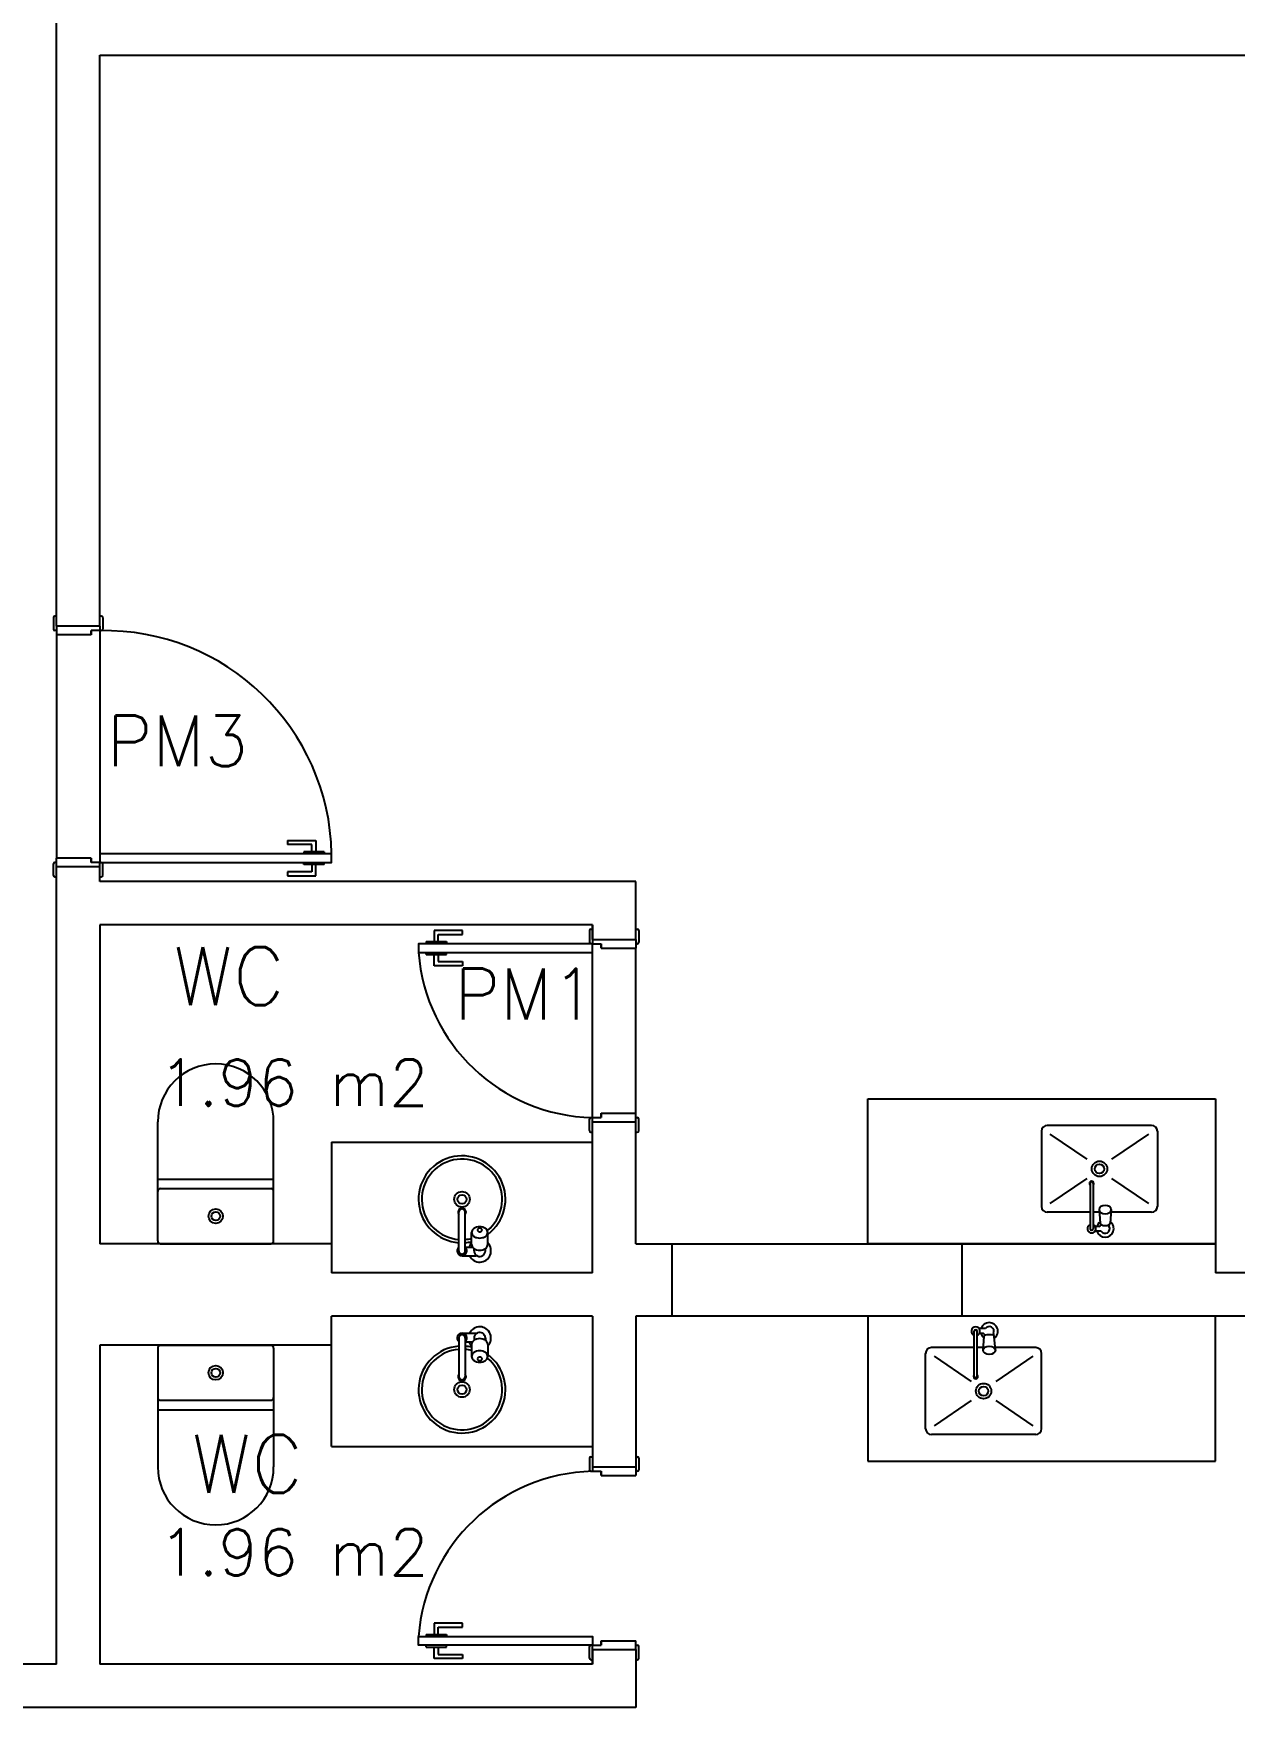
# Model space of a CAD drawing. Extents: x 544 to 914, y -40 to 56.
# Drawn here: x 643.95 to 648.1, y -15.6 to -9.83 of the extents above; entities that cross this region are included whole.
import ezdxf
from ezdxf.enums import TextEntityAlignment as Align

# ---------------------------------------------------------------- set-up
doc = ezdxf.new("R2010")
doc.units = 0
doc.header["$LTSCALE"] = 0.5
doc.header["$MEASUREMENT"] = 0
doc.layers.add('008', color=1, linetype='CONTINUOUS')
doc.styles.add('r80', font='romans.shx', dxfattribs={"height": 0.175})
doc.styles.add('T20', font='simplex.shx', dxfattribs={"height": 0.1})

msp = doc.modelspace()

# ---------------------------------------------------------------- linework, layer by layer
at = {"layer": '008', "color": 8}
for p, q in [((644.0294160238843, -11.87480618301057), (644.0294160238846, -8.534806183010971)), ((644.1794160238844, -9.904806183009443), (653.2794160238848, -9.904806183009443)), ((644.1794160238844, -11.87480618301054), (644.1794160238844, -9.904806183009443)), ((644.0194160238843, -11.84480618301097), (644.0194160238843, -11.88480618301139)), ((644.0294160238843, -11.83980618301131), (644.0244160238844, -11.83980618301131)), ((644.0294160238843, -11.88980618301104), (644.0244160238844, -11.88980618301104)), ((644.1794160238849, -11.8748061830106), (644.0294160238848, -11.8748061830106)), ((644.0294160238843, -11.87480618301117), (644.0294160238843, -11.90480618301137)), ((644.1494160238842, -11.88980618301104), (644.1494160238842, -11.90480618301137)), ((644.1494160238842, -11.90480618301137), (644.1494160238842, -11.88980618301104)), ((644.1794160238844, -11.88980618301104), (644.1494160238842, -11.88980618301104)), ((644.1844160238848, -11.83980618301131), (644.1794160238844, -11.83980618301131)), ((644.1794160238844, -11.87480618301117), (644.1794160238844, -11.88980618301104)), ((644.1844160238848, -11.88980618301104), (644.1794160238844, -11.88980618301104)), ((644.1794160238844, -11.88980618301104), (644.1794160238844, -12.68980618301077)), ((644.1894160238842, -11.84480618301097), (644.1894160238842, -11.88480618301139)), ((644.1494160238842, -11.90480618301137), (644.0294160238843, -11.90480618301137)), ((644.0294160238843, -11.90480618301137), (644.0294160238843, -12.67480618301044)), ((644.8274726420739, -12.61380618300325), (644.925472642074, -12.61380618300325)), ((644.8274726420739, -12.61380618300325), (644.8274726420739, -12.62780618300292)), ((644.8414726420742, -12.62780618300292), (644.8274726420739, -12.62780618300292)), ((644.9114726420739, -12.62780618300292), (644.8414726420742, -12.62780618300292)), ((644.9114726420739, -12.65280618300323), (644.9114726420739, -12.62780618300292)), ((644.925472642074, -12.61380618300325), (644.925472642074, -12.65280618300323)), ((644.0194160238843, -12.73480618301084), (644.0194160238843, -12.69480618301042)), ((644.0294160238843, -12.68980618301077), (644.0244160238844, -12.68980618301077)), ((644.0294160238843, -12.70480618301064), (644.0294160238843, -12.67480618301044)), ((644.1494160238842, -12.67480618301044), (644.0294160238843, -12.67480618301044)), ((644.0294160238843, -15.45480618301076), (644.0294160238843, -12.70480618301059)), ((644.1794160238849, -12.70480618301064), (644.0294160238848, -12.70480618301059)), ((644.1494160238842, -12.67480618301044), (644.1494160238842, -12.68980618301077)), ((644.1494160238842, -12.68980618301077), (644.1494160238842, -12.67480618301044)), ((644.1794160238844, -12.68980618301077), (644.1494160238842, -12.68980618301077)), ((644.1794160238844, -12.70480618301064), (644.1794160238844, -12.68980618301077)), ((644.1794160238844, -12.7548061830106), (644.1794160238844, -12.70480618301064)), ((644.1894160238842, -12.73480618301084), (644.1894160238842, -12.69480618301042)), ((644.9534726420738, -12.65280618300323), (644.8834726420739, -12.65280618300323)), ((644.8834726420739, -12.65280618300323), (644.8834726420739, -12.65980618300284)), ((644.8834726420739, -12.69680618300219), (644.8834726420739, -12.68980618300213)), ((644.9534726420738, -12.69680618300219), (644.8834726420739, -12.69680618300219)), ((644.9114726420739, -12.69680618300219), (644.9114726420739, -12.7218061830025)), ((644.925472642074, -12.73580618300217), (644.925472642074, -12.69680618300219)), ((644.9534726420738, -12.65280618300323), (644.9534726420738, -12.65980618300284)), ((644.9534726420738, -12.69680618300219), (644.9534726420738, -12.68980618300213)), ((644.0294160238843, -12.7398061830105), (644.0244160238844, -12.7398061830105)), ((644.1844160238848, -12.7398061830105), (644.1794160238844, -12.7398061830105)), ((646.0294160238848, -12.75480618301094), (644.1794160238844, -12.75480618301099)), ((644.8274726420739, -12.7218061830025), (644.8274726420739, -12.73580618300217)), ((644.8414726420742, -12.7218061830025), (644.8274726420739, -12.7218061830025)), ((644.8274726420739, -12.73580618300217), (644.925472642074, -12.73580618300217)), ((644.9114726420739, -12.7218061830025), (644.8414726420742, -12.7218061830025)), ((646.0294160238848, -12.95480618301098), (646.0294160238848, -12.75480618301094)), ((644.1794160238849, -12.90480618301057), (644.1794160238849, -14.0048061830106)), ((645.8794160238847, -12.90480618301097), (644.1794160238849, -12.90480618301097)), ((645.3333594056949, -12.92380618301945), (645.3333594056949, -12.96280618301943)), ((645.4313594056948, -12.92380618301945), (645.3333594056949, -12.92380618301945)), ((645.4313594056948, -12.93780618301912), (645.4313594056948, -12.92380618301945)), ((645.8694160238847, -12.92480618301078), (645.8694160238847, -12.9648061830112)), ((645.8744160238844, -12.91980618301113), (645.8794160238845, -12.91980618301113)), ((645.8794160238847, -12.95480618301098), (645.8794160238847, -12.90480618301097)), ((645.8794160238847, -12.90480618301097), (645.8794160238847, -12.95480618301098)), ((646.0294160238846, -12.91980618301113), (646.0344160238847, -12.91980618301113)), ((646.0394160238848, -12.92480618301078), (646.0394160238848, -12.9648061830112)), ((645.3053594056951, -12.96280618301943), (645.3053594056951, -12.9698061830195)), ((645.3053594056951, -12.96280618301943), (645.3753594056948, -12.96280618301943)), ((645.347359405695, -12.93780618301912), (645.4173594056947, -12.93780618301912)), ((645.347359405695, -12.96280618301943), (645.347359405695, -12.93780618301912)), ((645.3753594056948, -12.96280618301943), (645.3753594056948, -12.9698061830195)), ((645.4173594056947, -12.93780618301912), (645.4313594056948, -12.93780618301912)), ((645.8794160238847, -12.95480618301098), (646.0294160238848, -12.95480618301098)), ((645.8794160238845, -12.95480618301098), (645.8794160238845, -12.96980618301086)), ((645.8794160238845, -12.96980618301086), (645.9094160238847, -12.96980618301086)), ((645.8794160238845, -13.56980618301077), (645.8794160238845, -12.96980618301086)), ((645.9094160238847, -12.98480618301118), (645.9094160238847, -12.96980618301086)), ((645.9094160238847, -12.96980618301086), (645.9094160238847, -12.98480618301118)), ((645.9094160238847, -12.98480618301118), (646.0294160238846, -12.98480618301118)), ((646.0294160238846, -12.95480618301098), (646.0294160238846, -12.98480618301118)), ((646.0294160238846, -12.96980618301086), (646.0344160238847, -12.96980618301086)), ((646.0294160238846, -13.55480618301044), (646.0294160238846, -12.98480618301118)), ((645.3053594056951, -13.00680618301839), (645.3053594056951, -12.99980618301879)), ((645.3053594056951, -13.00680618301839), (645.3753594056948, -13.00680618301839)), ((645.3333594056949, -13.04580618301837), (645.3333594056949, -13.00680618301839)), ((645.4313594056948, -13.04580618301837), (645.3333594056949, -13.04580618301837)), ((645.347359405695, -13.00680618301839), (645.347359405695, -13.0318061830187)), ((645.347359405695, -13.0318061830187), (645.4173594056947, -13.0318061830187)), ((645.3753594056948, -13.00680618301839), (645.3753594056948, -12.99980618301879)), ((645.4173594056947, -13.0318061830187), (645.4313594056948, -13.0318061830187)), ((645.4313594056948, -13.0318061830187), (645.4313594056948, -13.04580618301837)), ((646.8294160238847, -13.50480618301077), (648.0294160238848, -13.50480618301077)), ((646.8294160238847, -14.00480618301077), (646.8294160238847, -13.50480618301077)), ((648.0294160238848, -13.50480618301077), (648.0294160238848, -14.00480618301077)), ((645.8744160238844, -13.56980618301076), (645.8794160238845, -13.56980618301076)), ((645.8794160238845, -13.58480618301064), (645.8794160238845, -13.56980618301076)), ((645.8794160238845, -13.56980618301076), (645.9094160238847, -13.56980618301076)), ((645.9094160238847, -13.56980618301076), (645.9094160238847, -13.55480618301044)), ((645.9094160238847, -13.55480618301044), (645.9094160238847, -13.56980618301076)), ((645.9094160238847, -13.55480618301044), (646.0294160238846, -13.55480618301044)), ((646.0294160238846, -13.58480618301064), (646.0294160238846, -13.55480618301044)), ((646.0294160238846, -13.56980618301076), (646.0344160238847, -13.56980618301076)), ((644.3794160238847, -13.99480618301094), (644.3794160238847, -13.58480618301094)), ((644.7794160238848, -13.99480618301094), (644.7794160238848, -13.58480618301094)), ((645.8694160238847, -13.61480618301084), (645.8694160238847, -13.57480618301042)), ((645.8744160238844, -13.61980618301049), (645.8794160238845, -13.61980618301049)), ((645.8794160238847, -14.10480618301085), (645.8794160238847, -13.58480618301098)), ((645.8794160238847, -13.58480618301098), (646.0294160238848, -13.58480618301098)), ((646.0294160238848, -14.0048061830108), (646.0294160238848, -13.58480618301098)), ((646.0294160238846, -13.61980618301049), (646.0344160238847, -13.61980618301049)), ((646.0394160238848, -13.61480618301084), (646.0394160238848, -13.57480618301042)), ((647.4294160238849, -13.61653777078953), (647.4294160238849, -13.79653777079028)), ((647.8094160238852, -13.59653777079), (647.4494160238853, -13.59653777079)), ((647.5867283038367, -13.71355180529889), (647.4594160238858, -13.62653777078975)), ((647.6721037439338, -13.71355180529798), (647.7994160238848, -13.62653777078975)), ((647.8294160238845, -13.61653777078953), (647.8294160238845, -13.79653777079028)), ((644.9794160238848, -13.65480618301091), (645.8794160238847, -13.65480618301091)), ((644.9794160238848, -13.65480618301091), (644.9794160238848, -14.00480618301094)), ((644.3794160238847, -13.78222191689541), (644.7794160238848, -13.78222191689541)), ((647.4294160238849, -13.79653777079028), (647.4294160238849, -13.8765377707902)), ((647.4594160238858, -13.86653777078999), (647.5867283038367, -13.77952373628221)), ((647.5971478038382, -13.79620600546212), (647.5971478038382, -13.80728474756568)), ((647.607347803837, -13.79620600546212), (647.607347803837, -13.80728474756568)), ((647.7994160238848, -13.86653777078999), (647.6721037439302, -13.77952373627948)), ((647.8294160238845, -13.79653777079028), (647.8294160238845, -13.8765377707902)), ((644.3894160238847, -13.81480618301094), (644.7694160238848, -13.81480618301094)), ((647.5971478038382, -13.80728474756568), (647.5971478038382, -13.95294926161858)), ((647.607347803837, -13.80728474756568), (647.607347803837, -13.95294926161858)), ((645.4183049127846, -14.02941889610047), (645.4183049127846, -13.89608556290047)), ((645.4405271349849, -14.02941889610047), (645.4405271349847, -13.89608556290047)), ((647.5979978038367, -13.89653777078973), (647.4494160238853, -13.89653777078973)), ((647.6286288499957, -13.89653777078973), (647.6064978038364, -13.89653777078973)), ((647.6277855561393, -13.88717662845027), (647.6320355561402, -13.93435455424486)), ((647.6702855561398, -13.88717662845027), (647.6660355561398, -13.93435455424486)), ((647.8094160238852, -13.89653777078973), (647.6694422622829, -13.89653777079018)), ((645.4627493571847, -14.0076154449975), (645.4627493571847, -13.96583742922906)), ((645.5183049126847, -14.0076154449975), (645.5183049126847, -13.96583742922906)), ((647.6357159242132, -13.96199646447775), (647.6139567624768, -13.96199646447775)), ((647.6266698505651, -13.94499646447747), (647.614726421155, -13.94499646447747)), ((647.6632831945251, -13.94558728447844), (647.6632831945251, -13.93825843918619)), ((644.9794160238848, -14.00480618301094), (644.1794160238849, -14.00480618301094)), ((644.3894160238847, -14.00480618301094), (644.7694160238848, -14.00480618301094)), ((644.9794160238848, -14.00480618301094), (644.9794160238848, -14.10480618301073)), ((645.4405271349849, -14.01684065970785), (645.4660785613826, -14.01684065970785)), ((645.4710826905098, -14.02941889610047), (645.4710826905098, -14.02164270354022)), ((645.5099715793599, -14.02941889610047), (645.5099715793599, -14.02164270354022)), ((646.0294160238848, -14.0048061830108), (648.0294160238848, -14.00480618301077)), ((646.1544160238848, -14.25480618301077), (646.1544160238848, -14.00480618301077)), ((646.1544160238848, -14.00480618301077), (647.1544160238848, -14.00480618301077)), ((648.0294160238848, -14.00480618301077), (646.8294160238847, -14.00480618301077)), ((647.1544160238848, -14.00480618301077), (647.1544160238848, -14.25480618301077)), ((648.0294160238848, -14.00480618301077), (648.0294160238848, -14.10480618301079)), ((645.4294160238849, -14.04608556275043), (645.477797758017, -14.04608556275043)), ((645.8794160238847, -14.10480618301085), (644.9794160238848, -14.10480618301079)), ((653.2794160238848, -14.10480618301073), (648.0294160238848, -14.10480618301079)), ((645.8794160238847, -14.25480618301082), (644.9794160238848, -14.25480618301082)), ((644.9794160238848, -14.35480618301062), (644.9794160238848, -14.25480618301082)), ((645.8794160238847, -14.25480618301082), (645.8794160238847, -14.77480618301058)), ((652.2794160238846, -14.25480618301077), (646.0294160238848, -14.25480618301071)), ((646.0294160238848, -14.25480618301071), (646.0294160238848, -14.77480618301058)), ((647.1544160238848, -14.25480618301077), (646.1544160238848, -14.25480618301077)), ((648.0294160238848, -14.25480618301077), (646.8294160238847, -14.25480618301077)), ((646.8294160238847, -14.25480618301077), (646.8294160238847, -14.75480618301077)), ((648.0294160238848, -14.75480618301077), (648.0294160238848, -14.25480618301077)), ((645.4294160238849, -14.31352680327113), (645.477797758017, -14.31352680327112)), ((647.1971478038381, -14.45232761845585), (647.1971478038381, -14.30666310440295)), ((647.2073478038371, -14.45232761845585), (647.2073478038371, -14.30666310440295)), ((647.2357159242135, -14.29761590154379), (647.2139567624768, -14.29761590154379)), ((647.2266698505653, -14.31461590154407), (647.2147264211551, -14.31461590154407)), ((647.2632831945252, -14.31402508154309), (647.2632831945252, -14.32135392683534)), ((644.1794160238849, -14.35480618301062), (644.1794160238849, -15.45480618301059)), ((644.9794160238848, -14.35480618301062), (644.1794160238849, -14.35480618301062)), ((644.3794160238847, -14.36480618301062), (644.3794160238847, -14.77480618301062)), ((644.3894160238847, -14.35480618301062), (644.7694160238848, -14.35480618301062)), ((644.7794160238848, -14.36480618301062), (644.7794160238848, -14.77480618301062)), ((644.9794160238848, -14.70480618301064), (644.9794160238848, -14.35480618301062)), ((645.4183049127846, -14.33019346992108), (645.4183049127846, -14.46352680312108)), ((645.4405271349849, -14.33019346992108), (645.4405271349847, -14.46352680312108)), ((645.4405271349849, -14.34277170631371), (645.4660785613826, -14.34277170631371)), ((645.4627493571847, -14.35199692102405), (645.4627493571847, -14.39377493679249)), ((645.4710826905098, -14.33019346992109), (645.4710826905098, -14.33796966248134)), ((645.5099715793599, -14.33019346992109), (645.5099715793599, -14.33796966248134)), ((645.5183049126847, -14.35199692102405), (645.5183049126847, -14.39377493679249)), ((647.1979978038369, -14.3630745952318), (647.0494160238857, -14.3630745952318)), ((647.2286288499959, -14.3630745952318), (647.2064978038368, -14.3630745952318)), ((647.2277855561395, -14.37243573757126), (647.2320355561403, -14.32525781177668)), ((647.2702855561399, -14.37243573757126), (647.26603555614, -14.32525781177668)), ((647.4094160238853, -14.3630745952318), (647.2694422622833, -14.36307459523135)), ((647.0294160238852, -14.46307459523126), (647.0294160238852, -14.38307459523133)), ((647.0594160238859, -14.39307459523155), (647.1867283038368, -14.48008862973932)), ((647.3994160238849, -14.39307459523155), (647.2721037439303, -14.48008862974205)), ((647.4294160238849, -14.46307459523126), (647.4294160238849, -14.38307459523133)), ((647.0294160238852, -14.643074595232), (647.0294160238852, -14.46307459523126)), ((647.1971478038381, -14.46340636055941), (647.1971478038381, -14.45232761845585)), ((647.2073478038371, -14.46340636055941), (647.2073478038371, -14.45232761845585)), ((647.4294160238849, -14.643074595232), (647.4294160238849, -14.46307459523126)), ((644.3894160238847, -14.54480618301062), (644.7694160238848, -14.54480618301062)), ((647.1867283038368, -14.54606056072265), (647.0594160238859, -14.63307459523178)), ((647.2721037439339, -14.54606056072356), (647.3994160238849, -14.63307459523178)), ((644.3794160238847, -14.57739044912614), (644.7794160238848, -14.57739044912614)), ((647.4094160238853, -14.66307459523153), (647.0494160238857, -14.66307459523153)), ((644.9794160238848, -14.70480618301064), (645.8794160238847, -14.70480618301064)), ((645.8694160238847, -14.74480618301072), (645.8694160238847, -14.78480618301114)), ((645.8744160238844, -14.73980618301106), (645.8794160238845, -14.73980618301106)), ((645.8794160238847, -14.77480618301058), (646.0294160238848, -14.77480618301058)), ((645.8794160238845, -14.77480618301092), (645.8794160238845, -14.78980618301079)), ((646.0294160238846, -14.73980618301106), (646.0344160238847, -14.73980618301106)), ((646.0294160238846, -14.77480618301092), (646.0294160238846, -14.80480618301112)), ((646.0394160238848, -14.74480618301072), (646.0394160238848, -14.78480618301114)), ((646.8294160238847, -14.75480618301077), (648.0294160238848, -14.75480618301077)), ((645.8744160238844, -14.78980618301079), (645.8794160238845, -14.78980618301079)), ((645.8794160238845, -14.78980618301079), (645.9094160238847, -14.78980618301079)), ((645.9094160238847, -14.78980618301079), (645.9094160238847, -14.80480618301112)), ((645.9094160238847, -14.80480618301112), (645.9094160238847, -14.78980618301079)), ((645.9094160238847, -14.80480618301112), (646.0294160238846, -14.80480618301112)), ((646.0294160238846, -14.78980618301079), (646.0344160238847, -14.78980618301079)), ((645.3053594056951, -15.35280618300316), (645.3753594056948, -15.35280618300316)), ((645.3053594056951, -15.35280618300316), (645.3053594056951, -15.35980618300277)), ((645.4313594056948, -15.31380618300319), (645.3333594056949, -15.31380618300319)), ((645.3333594056949, -15.31380618300319), (645.3333594056949, -15.35280618300316)), ((645.347359405695, -15.35280618300316), (645.347359405695, -15.32780618300286)), ((645.347359405695, -15.32780618300286), (645.4173594056947, -15.32780618300286)), ((645.3753594056948, -15.35280618300316), (645.3753594056948, -15.35980618300277)), ((645.4173594056947, -15.32780618300286), (645.4313594056948, -15.32780618300286)), ((645.4313594056948, -15.32780618300286), (645.4313594056948, -15.31380618300319)), ((645.3053594056951, -15.39680618300212), (645.3053594056951, -15.38980618300206)), ((645.3053594056951, -15.39680618300212), (645.3753594056948, -15.39680618300212)), ((645.3333594056949, -15.4358061830021), (645.3333594056949, -15.39680618300212)), ((645.347359405695, -15.39680618300212), (645.347359405695, -15.42180618300243)), ((645.3753594056948, -15.39680618300212), (645.3753594056948, -15.38980618300206)), ((645.8694160238847, -15.43480618301077), (645.8694160238847, -15.39480618301036)), ((645.8794160238845, -15.3898061830107), (645.9094160238847, -15.3898061830107)), ((645.8794160238845, -15.40480618301057), (645.8794160238845, -15.3898061830107)), ((645.8794160238847, -15.40480618301057), (645.8794160238847, -15.45480618301059)), ((645.8794160238847, -15.45480618301059), (645.8794160238847, -15.40480618301057)), ((645.8794160238847, -15.40480618301057), (646.0294160238848, -15.40480618301057)), ((645.9094160238847, -15.37480618301037), (645.9094160238847, -15.3898061830107)), ((645.9094160238847, -15.3898061830107), (645.9094160238847, -15.37480618301037)), ((645.9094160238847, -15.37480618301037), (646.0294160238846, -15.37480618301037)), ((646.0294160238846, -15.40480618301057), (646.0294160238846, -15.37480618301037)), ((646.0294160238846, -15.3898061830107), (646.0344160238847, -15.3898061830107)), ((646.0294160238848, -15.40480618301057), (646.0294160238848, -15.60480618301062)), ((646.0394160238848, -15.43480618301077), (646.0394160238848, -15.39480618301036)), ((644.0294160238843, -15.45480618301076), (643.4294160238842, -15.45480618301076)), ((645.8794160238847, -15.45480618301059), (644.1794160238849, -15.45480618301059)), ((645.4313594056948, -15.4358061830021), (645.3333594056949, -15.4358061830021)), ((645.347359405695, -15.42180618300243), (645.4173594056947, -15.42180618300243)), ((645.4173594056947, -15.42180618300243), (645.4313594056948, -15.42180618300243)), ((645.4313594056948, -15.42180618300243), (645.4313594056948, -15.4358061830021)), ((645.8744160238844, -15.43980618301043), (645.8794160238845, -15.43980618301043)), ((646.0294160238846, -15.43980618301043), (646.0344160238847, -15.43980618301043)), ((646.0294160238848, -15.60480618301062), (643.4294160238844, -15.60480618301059))]:
    msp.add_line(p, q, dxfattribs=at)
for points in [[(644.1794160238849, -12.68980618301077), (644.9794160238848, -12.68980618300167), (644.9794160238848, -12.65980618300147), (644.1794160238844, -12.65980618301057)], [(645.879416023884, -12.96980618301086), (645.2794160238841, -12.96980618301995), (645.2794160238841, -12.99980618302015), (645.8794160238845, -12.99980618301105)], [(647.6702855561398, -13.88717662845027), (647.6688214427684, -13.8819415044374), (647.6640615752392, -13.87691964393724), (647.6574762273412, -13.87384141307046), (647.6490355561389, -13.87267106184316), (647.6405948849379, -13.87384141307046), (647.6340095370388, -13.87691964393724), (647.6292496695096, -13.8819415044374), (647.6277855561393, -13.88717662845027), (647.6292496695096, -13.89241175246314), (647.6340095370388, -13.89743361296286), (647.640594884937, -13.90051184382918), (647.6490355561389, -13.90168219505648), (647.6574762273412, -13.90051184382918), (647.6640615752392, -13.89743361296286), (647.6688214427684, -13.89241175246314)], [(647.2702855561399, -14.37243573757126), (647.2688214427685, -14.37767086158413), (647.2640615752396, -14.3826927220843), (647.2574762273414, -14.38577095295107), (647.2490355561392, -14.38694130417837), (647.240594884938, -14.38577095295107), (647.2340095370387, -14.3826927220843), (647.2292496695095, -14.37767086158413), (647.2277855561395, -14.37243573757126), (647.2292496695095, -14.36720061355839), (647.2340095370387, -14.36217875305868), (647.2405948849369, -14.35910052219236), (647.2490355561392, -14.35793017096506), (647.2574762273414, -14.35910052219236), (647.2640615752396, -14.36217875305868), (647.2688214427685, -14.36720061355839)], [(645.879416023884, -15.3898061830107), (645.2794160238841, -15.38980618300161), (645.2794160238841, -15.3598061830014), (645.8794160238845, -15.35980618301051)]]:
    msp.add_lwpolyline(points, close=True, dxfattribs=at)
for points in [[(647.6320355561402, -13.93435455424486), (647.633035115681, -13.93696465856163), (647.6370147408588, -13.93990210485361), (647.6421374240999, -13.94154657568304), (647.6490355561389, -13.94219997555336), (647.6559336881801, -13.94154657568304), (647.6610563714194, -13.93990210485361), (647.6650359965979, -13.93696465856163), (647.6660355561398, -13.93435455424486)], [(647.2320355561403, -14.32525781177668), (647.2330351156813, -14.3226477074599), (647.2370147408587, -14.31971026116792), (647.2421374240998, -14.31806579033849), (647.2490355561392, -14.31741239046817), (647.25593368818, -14.31806579033849), (647.2610563714195, -14.31971026116792), (647.265035996598, -14.3226477074599), (647.26603555614, -14.32525781177668)]]:
    msp.add_lwpolyline(points, dxfattribs=at)
for centre, radius in [((647.6294160238847, -13.74653777079009), 0.0265853414552879), ((647.6294160238847, -13.74653777079009), 0.0162685227890194), ((645.4294160238849, -13.85164111850047), 0.02666666664), ((645.4294160238849, -13.85164111850047), 0.01555555554), ((644.5794160238847, -13.90980618301094), 0.025), ((644.5794160238847, -13.90980618301094), 0.015), ((644.5794160238847, -14.44980618301062), 0.025), ((644.5794160238847, -14.44980618301062), 0.015), ((645.4294160238849, -14.50797124752108), 0.02666666664), ((645.4294160238849, -14.50797124752108), 0.01555555554), ((647.229416023885, -14.51307459523144), 0.0265853414552879), ((647.229416023885, -14.51307459523144), 0.0162685227890194)]:
    msp.add_circle(centre, radius, dxfattribs=at)
for centre, radius, start, end in [((644.0244160238844, -11.84480618301097), 0.005, 90, 180), ((644.0244160238844, -11.88480618301139), 0.005, 180, 270), ((644.1944160238895, -12.67480618300635), 0.7851432990179426, 1.094690592205126, 91.0946905922051), ((644.1844160238848, -11.84480618301097), 0.005, 0, 90), ((644.1844160238848, -11.88480618301139), 0.005, 270, 0), ((644.0244160238844, -12.69480618301042), 0.005, 90, 180), ((644.1844160238848, -12.69480618301042), 0.005, 0, 90), ((644.0244160238844, -12.73480618301084), 0.005, 180, 270), ((644.1844160238848, -12.73480618301084), 0.005, 270, 0), ((645.8744160238844, -12.92480618301078), 0.005, 90, 180), ((646.0344160238847, -12.92480618301078), 0.005, 0, 90), ((645.8744160238844, -12.9648061830112), 0.005, 180, 270), ((646.0344160238847, -12.9648061830112), 0.005, 270, 0), ((645.8945799940798, -12.95305463543536), 0.6169379364480198, 184.3460397004901, 268.5915617292712), ((644.5794160238847, -13.58480618301094), 0.2000000000000028, 0, 180), ((645.8744160238844, -13.57480618301042), 0.005, 90, 180), ((646.0344160238847, -13.57480618301042), 0.005, 0, 90), ((645.8744160238844, -13.61480618301084), 0.005, 180, 270), ((646.0344160238847, -13.61480618301084), 0.005, 270, 0), ((647.4494160238853, -13.61653777078953), 0.02, 90, 180), ((647.8094160238852, -13.61653777078953), 0.02, 0, 90), ((645.4294160238849, -13.85164111850047), 0.14999999985, 306.341203093779, 265.751977333268), ((645.4294160238849, -13.85164111850047), 0.13888888875, 309.0073487747803, 265.4114342642118), ((647.6022478038358, -13.79620600546212), 0.0075266341096141, 312.6558925907143, 227.3441074092059), ((647.6022478038358, -13.79620600546212), 0.0051000000000099, 359.9935248149872, 180.0064751850128), ((644.3894160238847, -13.82480618301094), 0.01, 90, 180), ((644.7694160238848, -13.82480618301094), 0.01, 0, 90), ((645.4294160238849, -13.89608556290047), 0.013888888875, 323.1301023539595, 216.8698976460409), ((645.4294160238849, -13.89608556290047), 0.0111111111, 359.9998821220381, 179.9998821220076), ((647.4494160238853, -13.8765377707902), 0.02, 180, 270), ((647.8094160238852, -13.8765377707902), 0.02, 270, 0), ((645.4768634337436, -13.96583742922906), 0.0141140765588077, 149.6388065951789, 179.9999999999943), ((645.4768634337436, -13.96583742922906), 0.014114076558806, 180, 210.3611934048196), ((645.483423458759, -13.9696802029136), 0.0217167627810393, 125.2643896827554, 149.6388065951764), ((645.483423458759, -13.96199465554453), 0.0217167627810354, 210.3611934048217, 234.7356103172505), ((645.4877178627355, -13.97575340725931), 0.029154888656359, 106.3249499369003, 125.2643896827564), ((645.4905271349348, -13.98534486250282), 0.03914928828707, 90, 106.3249499368939), ((645.4864280245774, -13.95750409590407), 0.0042342229676455, 149.6388065951505, 179.9999999999811), ((645.4864280245774, -13.95750409590406), 0.0042342229676429, 180.0000000000568, 210.3611934048704), ((645.4883960320822, -13.95865692800943), 0.0065150288343099, 125.2643896827644, 149.6388065951895), ((645.4883960320822, -13.9563512637987), 0.0065150288343139, 210.3611934048202, 234.7356103172281), ((645.4896843532749, -13.96047888931314), 0.0087464665969047, 106.3249499368668, 125.2643896827166), ((645.4896843532749, -13.95452930249499), 0.0087464665969063, 234.7356103172525, 253.6750500630989), ((645.4905271349348, -13.96335632588619), 0.0117447864861194, 90.00000000002606, 106.3249499369278), ((645.4905271349348, -13.95165186592194), 0.011744786486118, 253.6750500630993, 270.0000000000065), ((645.4905271349348, -13.98534486250283), 0.03914928828708, 73.6750500630925, 89.99999999998697), ((645.4905271349348, -13.9633563258862), 0.0117447864861348, 73.67505006312687, 90.00000000000652), ((645.4905271349348, -13.95165186592194), 0.011744786486118, 269.9999999999804, 286.3249499368803), ((645.4913699165945, -13.96047888931314), 0.0087464665969114, 54.73561031722067, 73.67505006307893), ((645.4913699165945, -13.95452930249499), 0.0087464665969118, 286.3249499368939, 305.2643896827494), ((645.4926582377875, -13.95865692800943), 0.0065150288343139, 30.36119340480435, 54.73561031722812), ((645.4926582377875, -13.95635126379871), 0.006515028834309, 305.2643896827973, 329.6388065952279), ((645.494626245292, -13.95750409590407), 0.0042342229676444, 1.017777498068325e-13, 30.36119340479302), ((645.494626245292, -13.95750409590406), 0.0042342229676372, 329.6388065951513, 359.9999999999811), ((645.4933364071342, -13.97575340725931), 0.0291548886563548, 54.73561031726004, 73.67505006311288), ((645.4976308111104, -13.9696802029136), 0.021716762781037, 30.36119340482261, 54.73561031724309), ((645.4976308111104, -13.96199465554453), 0.0217167627810345, 305.2643896827654, 329.6388065951901), ((645.5041908361259, -13.96583742922906), 0.0141140765588079, 359.9999999999942, 30.36119340482111), ((645.5041908361259, -13.96583742922906), 0.0141140765588077, 329.6388065951789, 359.9999999999942), ((647.6022478038358, -13.95294892983764), 0.0147972158027989, 110.1610076568752, 69.83899234312477), ((647.6022478038358, -13.95294892983764), 0.0051000000000026, 180.0037273845012, 359.9962726154986), ((647.6489978038362, -13.95294892983764), 0.0296882087471509, 126.0012646830585, 164.4626719285989), ((647.6489978038362, -13.95294892983764), 0.0296882087471509, 197.7432313885559, 53.82953121590174), ((647.6266698505651, -13.93649646447801), 0.0085, 270.0000000000065, 347.1715202919576), ((647.6489978038362, -13.95294892983764), 0.0160706630057849, 214.2624500998054, 27.26326679731722), ((644.3894160238847, -13.99480618301094), 0.01, 180, 270), ((644.7694160238848, -13.99480618301094), 0.01, 270, 0), ((645.4294160238849, -14.02941889610047), 0.01666666665, 131.8103148957741, 48.18968510422591), ((645.4294160238849, -14.02941889610047), 0.0111111111, 179.9997862566291, 359.9997862566596), ((645.4294160238849, -13.85164111850047), 0.13888888875, 274.5885657357882, 283.8865403626295), ((645.4294160238849, -13.85164111850047), 0.14999999985, 274.2480226667254, 282.8395884069012), ((645.4905271349348, -14.02941889610047), 0.03888888885, 135.5846914028123, 161.1288882960811), ((645.4905271349348, -14.02941889610047), 0.03888888885, 205.3769335250748, 44.41530859718771), ((645.4768634337436, -14.00761544499751), 0.0141140765588089, 179.9999999999886, 210.3611934048064), ((645.483423458759, -14.00377267131297), 0.0217167627810341, 210.3611934048323, 234.7356103172595), ((645.4877178627355, -13.95592145119882), 0.0291548886563527, 234.7356103172365, 253.6750500630989), ((645.4877178627355, -13.99769946696727), 0.0291548886563466, 234.7356103172425, 253.6750500630993), ((645.4905271349348, -14.02941889610047), 0.019444444425, 180, 238.9972808658018), ((645.4905271349348, -13.94632999595531), 0.0391492882870717, 253.6750500631061, 270), ((645.4905271349348, -13.98810801172375), 0.0391492882870772, 253.6750500630993, 270), ((645.4905271349348, -14.02941889610047), 0.019444444425, 245.3800226711799, 1.017777498068325e-13), ((645.4905271349348, -13.94632999595531), 0.0391492882870672, 270, 286.3249499369007), ((645.4905271349348, -13.98810801172376), 0.0391492882870672, 270, 286.3249499369007), ((645.4933364071342, -13.95592145119883), 0.0291548886563493, 286.3249499368935, 305.2643896827549), ((645.4933364071342, -13.99769946696727), 0.0291548886563493, 286.3249499368935, 305.2643896827549), ((645.4976308111104, -14.00377267131297), 0.0217167627810335, 305.2643896827564, 329.6388065951796), ((645.5041908361259, -14.00761544499751), 0.0141140765588091, 329.638806595194, 1.139910797836525e-11), ((645.477797758017, -14.05719667385043), 0.0111111111, 65.38002267117989, 90), ((645.4294160238849, -14.33019346992108), 0.01666666665, 311.8103148957741, 228.1896851042254), ((645.4294160238849, -14.33019346992108), 0.0111111111, 0.0002137433404142995, 180.0002137433708), ((645.4905271349348, -14.33019346992108), 0.03888888885, 315.5846914028123, 154.6230664749252), ((645.4905271349348, -14.33019346992108), 0.019444444425, 121.0027191341982, 179.9999999999999), ((645.477797758017, -14.30241569217113), 0.0111111111, 270, 294.6199773288201), ((645.4905271349348, -14.33019346992108), 0.019444444425, 359.9999999999999, 114.6199773288201), ((647.2022478038359, -14.30666343618389), 0.0147972158027989, 290.1610076568752, 249.8389923431244), ((647.2022478038359, -14.30666343618389), 0.0051000000000026, 0.003727384501262824, 179.9962726154987), ((647.2489978038363, -14.30666343618389), 0.0296882087471509, 195.537328071401, 233.9987353169415), ((647.2489978038363, -14.30666343618389), 0.0296882087471509, 306.1704687840983, 162.256768611444), ((647.2266698505653, -14.32311590154353), 0.0085, 12.8284797080423, 89.99999999999349), ((647.2489978038363, -14.30666343618389), 0.0160706630057849, 332.7367332026826, 145.7375499001946), ((644.3894160238847, -14.36480618301062), 0.01, 90, 179.9999999999999), ((644.7694160238848, -14.36480618301062), 0.01, 0, 90), ((645.4294160238849, -14.50797124752108), 0.14999999985, 94.24802266673196, 53.65879690622099), ((645.4294160238849, -14.50797124752108), 0.13888888875, 94.5885657357882, 50.99265122521968), ((645.4294160238849, -14.50797124752108), 0.14999999985, 77.16041159309883, 85.7519773332746), ((645.4294160238849, -14.50797124752108), 0.13888888875, 76.11345963737047, 85.41143426421182), ((645.4905271349348, -14.33019346992108), 0.03888888885, 198.8711117039189, 224.4153085971877), ((645.4768634337436, -14.35199692102405), 0.0141140765588089, 149.6388065951936, 180.0000000000111), ((645.483423458759, -14.35583969470859), 0.0217167627810341, 125.2643896827405, 149.6388065951676), ((645.4877178627355, -14.36191289905429), 0.0291548886563466, 106.3249499369007, 125.2643896827574), ((645.4877178627355, -14.40369091482273), 0.0291548886563527, 106.3249499369007, 125.2643896827635), ((645.4905271349348, -14.37150435429781), 0.0391492882870772, 90, 106.3249499369007), ((645.4905271349348, -14.41328237006624), 0.0391492882870717, 90, 106.3249499368939), ((645.4905271349348, -14.3715043542978), 0.0391492882870672, 73.6750500630993, 90), ((645.4905271349348, -14.41328237006624), 0.0391492882870672, 73.6750500630993, 90), ((645.4933364071342, -14.36191289905429), 0.0291548886563493, 54.73561031724461, 73.67505006310607), ((645.4933364071342, -14.40369091482273), 0.0291548886563493, 54.73561031724461, 73.67505006310607), ((645.4976308111104, -14.35583969470858), 0.0217167627810335, 30.36119340482047, 54.73561031724359), ((645.5041908361259, -14.35199692102405), 0.0141140765588091, 359.9999999999886, 30.36119340480645), ((647.0494160238857, -14.38307459523133), 0.02, 90, 180), ((647.4094160238853, -14.38307459523133), 0.02, 0, 90), ((645.4768634337436, -14.39377493679249), 0.014114076558806, 149.6388065951804, 179.9999999999999), ((645.4768634337436, -14.39377493679249), 0.0141140765588077, 180.0000000000056, 210.3611934048211), ((645.483423458759, -14.39761771047703), 0.0217167627810354, 125.2643896827495, 149.6388065951782), ((645.483423458759, -14.38993216310795), 0.0217167627810393, 210.3611934048235, 234.7356103172446), ((645.4877178627355, -14.38385895876225), 0.029154888656359, 234.7356103172436, 253.6750500630997), ((645.4905271349348, -14.37426750351874), 0.03914928828707, 253.6750500631061, 270), ((645.4864280245774, -14.40210827011749), 0.0042342229676429, 149.6388065951295, 179.9999999999432), ((645.4864280245774, -14.40210827011749), 0.0042342229676455, 180.0000000000188, 210.3611934048495), ((645.4883960320822, -14.40326110222285), 0.0065150288343139, 125.2643896827719, 149.6388065951797), ((645.4883960320822, -14.40095543801213), 0.0065150288343099, 210.3611934048101, 234.7356103172356), ((645.4896843532749, -14.40508306352656), 0.0087464665969063, 106.3249499369007, 125.264389682747), ((645.4896843532749, -14.39913347670842), 0.0087464665969047, 234.735610317283, 253.6750500631332), ((645.4905271349348, -14.40796050009961), 0.011744786486118, 89.99999999999349, 106.3249499369007), ((645.4905271349348, -14.39625604013537), 0.0117447864861194, 253.6750500630721, 269.9999999999739), ((645.4905271349348, -14.40796050009961), 0.011744786486118, 73.67505006311967, 90.00000000001954), ((645.4905271349348, -14.39625604013535), 0.0117447864861348, 269.9999999999935, 286.3249499368732), ((645.4905271349348, -14.37426750351873), 0.03914928828708, 270.000000000013, 286.3249499369075), ((645.4913699165945, -14.40508306352657), 0.0087464665969118, 54.73561031725055, 73.67505006310607), ((645.4913699165945, -14.39913347670842), 0.0087464665969114, 286.3249499369211, 305.2643896827794), ((645.4926582377875, -14.40326110222285), 0.006515028834309, 30.36119340477211, 54.73561031720269), ((645.4926582377875, -14.40095543801213), 0.0065150288343139, 305.2643896827719, 329.6388065951957), ((645.494626245292, -14.40210827011749), 0.0042342229676372, 1.882888371426402e-11, 30.3611934048487), ((645.494626245292, -14.40210827011749), 0.0042342229676444, 329.6388065952069, 359.9999999999999), ((645.4933364071342, -14.38385895876225), 0.0291548886563548, 286.3249499368872, 305.26438968274), ((645.4976308111104, -14.39761771047702), 0.0217167627810345, 30.36119340480984, 54.73561031723461), ((645.4976308111104, -14.38993216310796), 0.021716762781037, 305.2643896827569, 329.6388065951774), ((645.5041908361259, -14.39377493679249), 0.0141140765588077, 5.699553989182623e-12, 30.36119340482106), ((645.5041908361259, -14.39377493679249), 0.0141140765588079, 329.6388065951789, 5.699553989182623e-12), ((645.4294160238849, -14.46352680312108), 0.013888888875, 143.130102353959, 36.8698976460405), ((645.4294160238849, -14.46352680312108), 0.0111111111, 180.0001178779924, 0.0001178779618710837), ((647.2022478038359, -14.46340636055941), 0.0075266341096141, 132.6558925907941, 47.34410740928574), ((647.2022478038359, -14.46340636055941), 0.0051000000000099, 179.9935248149871, 0.006475185012838075), ((644.3894160238847, -14.53480618301062), 0.01, 179.9999999999999, 270), ((644.7694160238848, -14.53480618301062), 0.01, 270, 0), ((647.0494160238857, -14.643074595232), 0.02, 180, 270), ((647.4094160238853, -14.643074595232), 0.02, 270, 0), ((644.5794160238847, -14.77480618301062), 0.2000000000000028, 180, 0), ((645.8744160238844, -14.74480618301072), 0.005, 90, 180), ((646.0344160238847, -14.74480618301072), 0.005, 0, 90), ((645.8945799940798, -15.4065577305862), 0.6169379364480198, 91.40843827072875, 175.6539602995098), ((645.8744160238844, -14.78480618301114), 0.005, 180, 270), ((646.0344160238847, -14.78480618301114), 0.005, 270, 0), ((645.8744160238844, -15.39480618301036), 0.005, 90, 180), ((646.0344160238847, -15.39480618301036), 0.005, 0, 90), ((645.8744160238844, -15.43480618301077), 0.005, 180, 270), ((646.0344160238847, -15.43480618301077), 0.005, 270, 0)]:
    msp.add_arc(centre, radius, start, end, dxfattribs=at)

# ---------------------------------------------------------------- texts
at = {"layer": '008', "color": 8, "style": 'T20'}
for s, height, p in [('PM3', 0.175, (644.2031567231545, -12.3574246087839)), ('WC', 0.2, (644.4325627072385, -13.18134920183888)), ('PM1', 0.175, (645.4031473333027, -13.23076056549723)), ('WC', 0.2, (644.4957523637404, -14.86437012425824))]:
    msp.add_text(s, height=height, dxfattribs=at).set_placement(p)
at = {"layer": '008', "color": 8, "style": 'r80'}
for p in [(644.8489997754489, -13.52916160079496), (644.8489997754489, -15.14918381238578)]:
    msp.add_text('1.96 m2', height=0.16, dxfattribs=at).set_placement(p, align=Align.CENTER)

doc.saveas('drawing.dxf')
